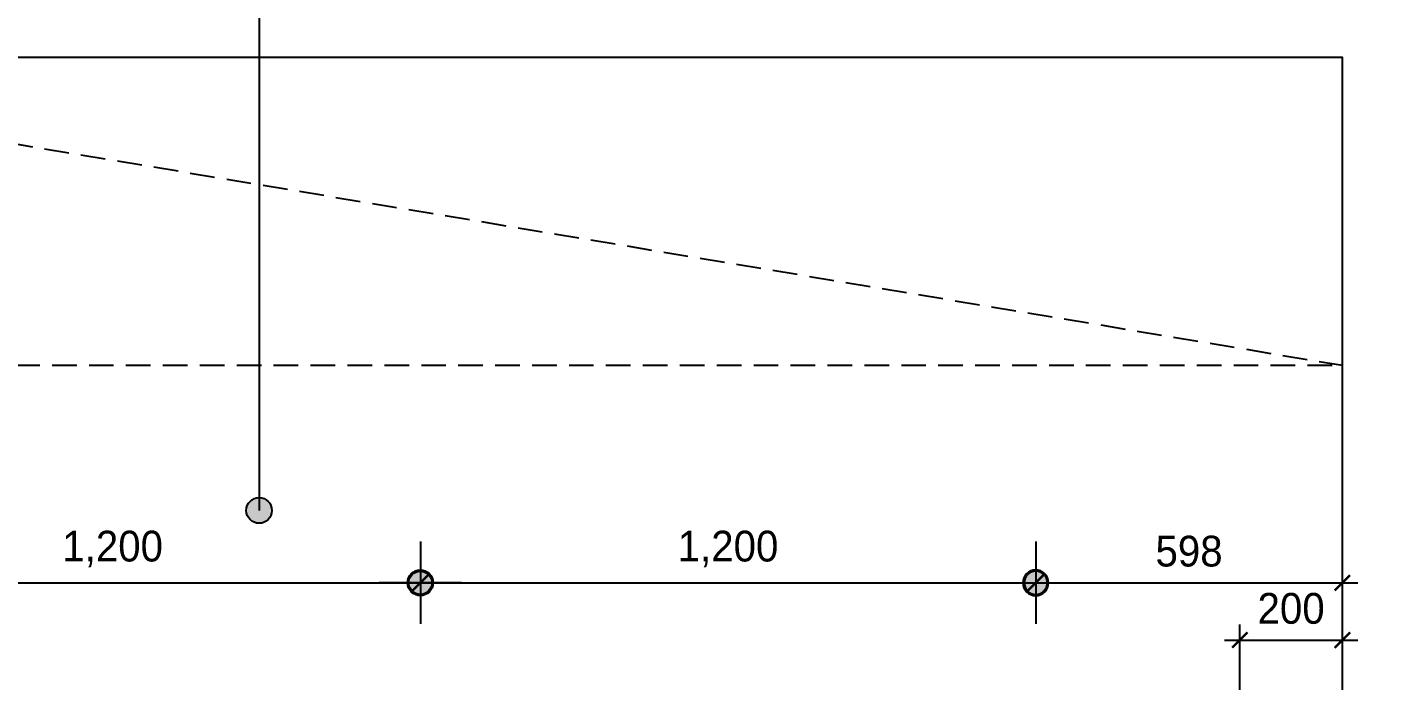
# Model space of a CAD drawing. Header units: millimetres. Extents: x 389217 to 432717, y 56032 to 85056.
# Drawn here: x 422269 to 424933, y 68205 to 69479 of the extents above; entities that cross this region are included whole.
import ezdxf

# ---------------------------------------------------------------- set-up
doc = ezdxf.new("R2010")
doc.units = ezdxf.units.MM
doc.header["$LTSCALE"] = 60
doc.linetypes.add('DH-HID2', pattern=[1.2, 0.8, -0.4])
for name, color, linetype in [('0-ELC TEXT', 7, 'Continuous'), ('07-DIM WAL', 5, 'Continuous'), ('2CONTINUOUS', 2, 'Continuous'), ('FU-FURM', 6, 'DH-HID2'), ('RC-LIGHT', 7, 'Continuous')]:
    doc.layers.add(name, color=color, linetype=linetype)
doc.styles.add('HY 울릉도 L', font='')
doc.styles.get('HY 울릉도 L').set_extended_font_data('HY울릉도L')
doc.dimstyles.new('30', dxfattribs={"dimscale": 30, "dimtxt": 2, "dimasz": 1, "dimexe": 1, "dimexo": 1, "dimgap": 1, "dimtad": 1, "dimdec": 0, "dimrnd": 0.05, "dimdsep": 46, "dimlunit": 6, "dimtxsty": 'HY 울릉도 L', "dimblk": 'ARCHTICK', "dimcen": 2.5, "dimdle": 1, "dimclrd": 133, "dimclre": 133, "dimclrt": 30, "dimadec": 0, "dimazin": 0, "dimtfac": 1, "dimtdec": 0, "dimtix": 1, "dimtmove": 2, "dimatfit": 3, "dimldrblk": 'ARCHTICK', "dimfxl": 1, "dimlwd": -1, "dimlwe": -1, "dimarcsym": 0})

# ---------------------------------------------------------------- blocks, each defined once
blk = doc.blocks.new('vudauseh')
at = {"layer": '2CONTINUOUS'}
blk.add_lwpolyline([(394676.9, 86220), (394676.9, 87478), (393620.9, 87478), (393620.9, 86210), (393420.9, 86210), (393420.9, 87478), (389824.9, 87478), (389824.9, 86020), (389594.9, 86020), (389594.9, 87403), (388202.9, 87403)], dxfattribs=at)
blk = doc.blocks.new('cjswjdeh')
at = {"layer": 'FU-FURM', "color": 8}
blk.add_lwpolyline([(421236.9, 69419.7), (421236.9, 68819.7), (424832.9, 68819.7), (424832.9, 69419.7), (421236.9, 69419.7), (424832.9, 68819.7)], dxfattribs=at)
blk.add_blockref('vudauseh', (31412, -18058.3))
blk = doc.blocks.new('_ArchTick')
at = {"color": 0, "linetype": 'ByBlock', "const_width": 0.15}
blk.add_lwpolyline([(-0.5, -0.5), (0.5, 0.5)], dxfattribs=at)
blk = doc.blocks.new('*D153')
at = {"layer": '07-DIM WAL', "color": 133, "transparency": 16777216}
for p, q in [((424632.9, 68181.7), (424632.9, 68314.2)), ((424832.9, 68181.7), (424832.9, 68314.2)), ((424602.9, 68284.2), (424862.9, 68284.2))]:
    blk.add_line(p, q, dxfattribs=at)
at = {"layer": 'Defpoints', "color": 0, "transparency": 16777216}
for p in [(424832.9, 68284.2), (424632.9, 68151.7), (424832.9, 68151.7)]:
    blk.add_point(p, dxfattribs=at)
at = {"layer": '07-DIM WAL', "color": 133, "transparency": 16777216, "xscale": 30, "yscale": 30, "zscale": 30}
blk.add_blockref('_ArchTick', (424632.9, 68284.2), dxfattribs=at)
at = {"layer": '07-DIM WAL', "color": 133, "transparency": 16777216, "xscale": 30, "yscale": 30, "zscale": 30, "rotation": 180}
blk.add_blockref('_ArchTick', (424832.9, 68284.2), dxfattribs=at)
at = {"layer": '07-DIM WAL', "color": 30, "transparency": 16777216, "insert": (424732.9, 68345.5), "char_height": 60, "attachment_point": 5, "style": 'HY 울릉도 L'}
blk.add_mtext('200', dxfattribs=at)
blk = doc.blocks.new('1')
at = {"linetype": 'Continuous'}
h = blk.add_hatch(color=4, dxfattribs=at)
h.dxf.hatch_style = 1
edge = h.paths.add_edge_path()
edge.add_arc((11539653.5, -14273503.8), 37.5, 0, 360)
at = {"color": 1, "linetype": 'Continuous'}
for p, q in [((11539653.5, -14273637.1), (11539653.5, -14273370.5)), ((11539520.2, -14273503.8), (11539786.8, -14273503.8))]:
    blk.add_line(p, q, dxfattribs=at)
at = {"color": 4, "linetype": 'Continuous'}
for radius in [41.5, 37.5]:
    blk.add_circle((11539653.5, -14273503.8), radius, dxfattribs=at)
blk = doc.blocks.new('*D154')
at = {"layer": '07-DIM WAL', "color": 133, "transparency": 16777216}
for p, q in [((421834.9, 68425.7), (421834.9, 68425.7)), ((423034.9, 68425.7), (423034.9, 68425.7)), ((421804.9, 68395.7), (423064.9, 68395.7))]:
    blk.add_line(p, q, dxfattribs=at)
at = {"layer": 'Defpoints', "color": 0, "transparency": 16777216}
for p in [(421834.9, 68395.7), (423034.9, 68395.7), (423034.9, 68395.7)]:
    blk.add_point(p, dxfattribs=at)
at = {"layer": '07-DIM WAL', "color": 133, "transparency": 16777216, "xscale": 30, "yscale": 30, "zscale": 30, "rotation": 180}
blk.add_blockref('_ArchTick', (421834.9, 68395.7), dxfattribs=at)
at = {"layer": '07-DIM WAL', "color": 133, "transparency": 16777216, "xscale": 30, "yscale": 30, "zscale": 30}
blk.add_blockref('_ArchTick', (423034.9, 68395.7), dxfattribs=at)
at = {"layer": '07-DIM WAL', "color": 30, "transparency": 16777216, "insert": (422434.9, 68461.7), "char_height": 60, "attachment_point": 5, "style": 'HY 울릉도 L'}
blk.add_mtext('1,200', dxfattribs=at)
blk = doc.blocks.new('*D155')
at = {"layer": '07-DIM WAL', "color": 133, "transparency": 16777216}
for p, q in [((423034.9, 68425.7), (423034.9, 68425.7)), ((424234.9, 68425.7), (424234.9, 68425.7)), ((423004.9, 68395.7), (424264.9, 68395.7))]:
    blk.add_line(p, q, dxfattribs=at)
at = {"layer": 'Defpoints', "color": 0, "transparency": 16777216}
for p in [(423034.9, 68395.7), (424234.9, 68395.7), (424234.9, 68395.7)]:
    blk.add_point(p, dxfattribs=at)
at = {"layer": '07-DIM WAL', "color": 133, "transparency": 16777216, "xscale": 30, "yscale": 30, "zscale": 30, "rotation": 180}
blk.add_blockref('_ArchTick', (423034.9, 68395.7), dxfattribs=at)
at = {"layer": '07-DIM WAL', "color": 133, "transparency": 16777216, "xscale": 30, "yscale": 30, "zscale": 30}
blk.add_blockref('_ArchTick', (424234.9, 68395.7), dxfattribs=at)
at = {"layer": '07-DIM WAL', "color": 30, "transparency": 16777216, "insert": (423634.9, 68461.7), "char_height": 60, "attachment_point": 5, "style": 'HY 울릉도 L'}
blk.add_mtext('1,200', dxfattribs=at)
blk = doc.blocks.new('*D156')
at = {"layer": '07-DIM WAL', "color": 133, "transparency": 16777216}
for p, q in [((424234.9, 68425.7), (424234.9, 68425.7)), ((424832.9, 68425.7), (424832.9, 68425.7)), ((424204.9, 68395.7), (424862.9, 68395.7))]:
    blk.add_line(p, q, dxfattribs=at)
at = {"layer": 'Defpoints', "color": 0, "transparency": 16777216}
for p in [(424234.9, 68395.7), (424832.9, 68395.7), (424832.9, 68395.7)]:
    blk.add_point(p, dxfattribs=at)
at = {"layer": '07-DIM WAL', "color": 133, "transparency": 16777216, "xscale": 30, "yscale": 30, "zscale": 30, "rotation": 180}
blk.add_blockref('_ArchTick', (424234.9, 68395.7), dxfattribs=at)
at = {"layer": '07-DIM WAL', "color": 133, "transparency": 16777216, "xscale": 30, "yscale": 30, "zscale": 30}
blk.add_blockref('_ArchTick', (424832.9, 68395.7), dxfattribs=at)
at = {"layer": '07-DIM WAL', "color": 30, "transparency": 16777216, "insert": (424533.9, 68457.1), "char_height": 60, "attachment_point": 5, "style": 'HY 울릉도 L'}
blk.add_mtext('598', dxfattribs=at)

msp = doc.modelspace()

# ---------------------------------------------------------------- hatches: boundary and pattern name
at = {"layer": '0-ELC TEXT'}
h = msp.add_hatch(color=256, dxfattribs=at)
h.dxf.hatch_style = 1
edge = h.paths.add_edge_path()
edge.add_arc((422720.5, 68536.8), 25, -180, 180, ccw=False)
h = msp.add_hatch(color=256, dxfattribs=at)
h.dxf.hatch_style = 1
edge = h.paths.add_edge_path()
edge.add_arc((422720.5, 68536.8), 25, -180, 180, ccw=False)

# ---------------------------------------------------------------- linework, layer by layer
msp.add_line((422720.5, 69814.9), (422720.5, 68536.8), dxfattribs=at)
msp.add_circle((422720.5, 68536.8), 25, dxfattribs=at)
msp.add_circle((422720.5, 68536.8), 25, dxfattribs=at)

# ---------------------------------------------------------------- block references
msp.add_blockref('cjswjdeh', (0, 0))
at = {"layer": 'RC-LIGHT', "yscale": 0.6024096385271789, "zscale": 0.6024096385271789, "rotation": 180}
for p, xscale in [((7374633.4, -8530100.5), 0.6024096385271789), ((-6527363.6, -8530100.5), -0.6024096385271789)]:
    msp.add_blockref('1', p, dxfattribs=dict(at, xscale=xscale))

# ---------------------------------------------------------------- dimensions: what is measured, and where the dimension line sits
at = {"layer": '07-DIM WAL'}
for base, p1, p2, picture, middle in [((423034.9, 68395.7), (421834.9, 68395.7), (423034.9, 68395.7), '*D154', (422434.9, 68461.7)), ((424234.9, 68395.7), (423034.9, 68395.7), (424234.9, 68395.7), '*D155', (423634.9, 68461.7)), ((424832.9, 68395.7), (424234.9, 68395.7), (424832.9, 68395.7), '*D156', (424533.9, 68457.1)), ((424832.9, 68284.2), (424632.9, 68151.7), (424832.9, 68151.7), '*D153', (424732.9, 68345.5))]:
    dim = msp.add_linear_dim(base=base, p1=p1, p2=p2, dimstyle='30', dxfattribs=at)
    dim.commit()
    dim.dimension.update_dxf_attribs({"geometry": picture, "text_midpoint": middle})

doc.saveas('drawing.dxf')
